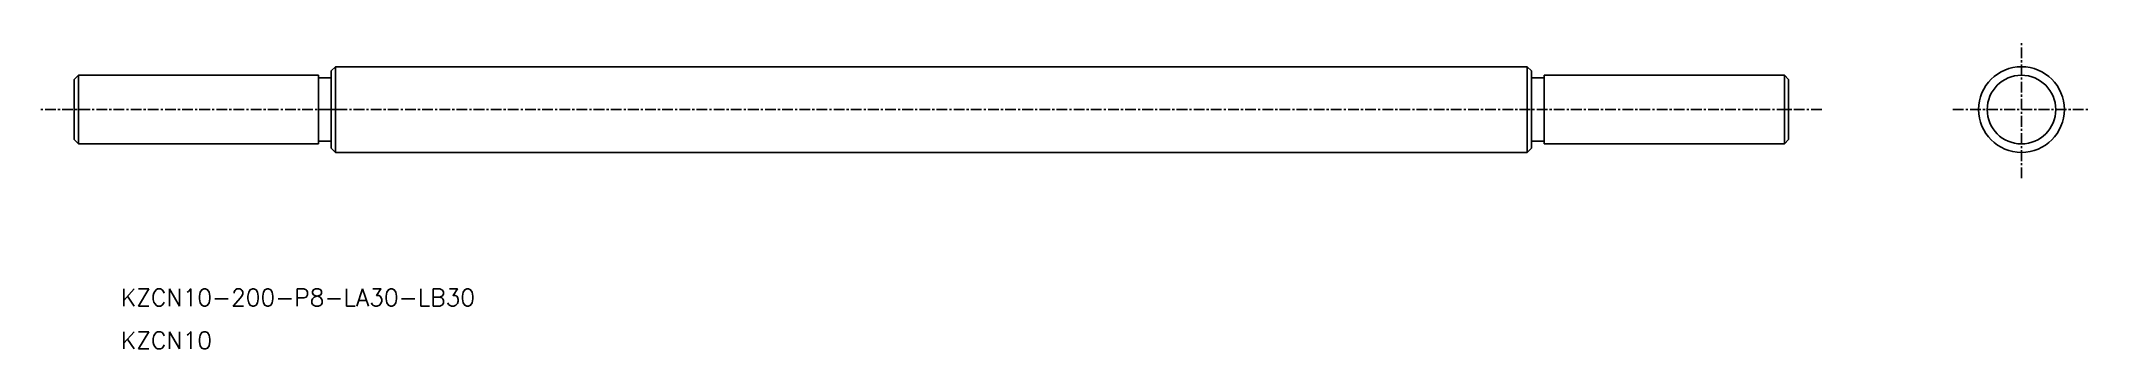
# Model space of a CAD drawing. Extents: x -23529 to -19844, y 30600 to 30974.
# Drawn here: x -23529.1 to -23290.1, y 30937.7 to 30973.6 of the extents above; entities outside this region: 1.
import ezdxf

# ---------------------------------------------------------------- set-up
doc = ezdxf.new("R2010")
doc.units = 0
doc.header["$PDMODE"] = 1
doc.linetypes.add('CENTER', pattern=[2, 1.25, -0.25, 0.25, -0.25])
doc.layers.get('0').update_dxf_attribs({"linetype": 'CONTINUOUS'})
doc.layers.add('CENTER', color=1, linetype='CENTER')
doc.styles.add('MISUMI', font='txt.shx')

msp = doc.modelspace()

# ---------------------------------------------------------------- linework, layer by layer
at = {"color": 7, "linetype": 'CONTINUOUS'}
for p, q in [((-23525.23, 30969.14), (-23524.73, 30969.64)), ((-23496.73, 30969.64), (-23524.73, 30969.64)), ((-23524.73, 30969.64), (-23524.73, 30961.64)), ((-23496.73, 30969.64), (-23496.73, 30965.64)), ((-23495.23, 30969.34), (-23496.73, 30969.34)), ((-23495.23, 30970.14), (-23494.73, 30970.64)), ((-23495.23, 30970.14), (-23495.23, 30961.14)), ((-23425.23, 30970.64), (-23494.73, 30970.64)), ((-23494.73, 30970.64), (-23494.73, 30960.64)), ((-23425.23, 30970.64), (-23355.73, 30970.64)), ((-23355.73, 30970.64), (-23355.73, 30960.64)), ((-23355.23, 30970.14), (-23355.73, 30970.64)), ((-23355.23, 30970.14), (-23355.23, 30961.14)), ((-23355.23, 30969.34), (-23353.73, 30969.34)), ((-23353.73, 30969.64), (-23325.73, 30969.64)), ((-23353.73, 30969.64), (-23353.73, 30965.64)), ((-23325.73, 30969.64), (-23325.73, 30961.64)), ((-23325.23, 30969.14), (-23325.73, 30969.64)), ((-23525.23, 30969.14), (-23525.23, 30962.14)), ((-23325.23, 30969.14), (-23325.23, 30962.14)), ((-23496.73, 30961.64), (-23496.73, 30965.64)), ((-23353.73, 30961.64), (-23353.73, 30965.64)), ((-23525.23, 30962.14), (-23524.73, 30961.64)), ((-23325.23, 30962.14), (-23325.73, 30961.64)), ((-23496.73, 30961.64), (-23524.73, 30961.64)), ((-23495.23, 30961.94), (-23496.73, 30961.94)), ((-23495.23, 30961.14), (-23494.73, 30960.64)), ((-23425.23, 30960.64), (-23494.73, 30960.64)), ((-23425.23, 30960.64), (-23355.73, 30960.64)), ((-23355.23, 30961.14), (-23355.73, 30960.64)), ((-23355.23, 30961.94), (-23353.73, 30961.94)), ((-23353.73, 30961.64), (-23325.73, 30961.64))]:
    msp.add_line(p, q, dxfattribs=at)
for radius in [5, 4]:
    msp.add_circle((-23298.07, 30965.64), radius, dxfattribs=at)
msp.add_point((-19844.35, 30599.58), dxfattribs=at)
at = {"layer": 'CENTER', "color": 1, "linetype": 'CENTER'}
for p, q in [((-23298.07, 30957.64), (-23298.07, 30973.64)), ((-23321.37, 30965.64), (-23529.09, 30965.64)), ((-23306.07, 30965.64), (-23290.07, 30965.64))]:
    msp.add_line(p, q, dxfattribs=at)

# ---------------------------------------------------------------- texts
at = {"color": 7, "linetype": 'CONTINUOUS', "style": 'MISUMI'}
for s, p in [('KZCN10-200-P8-LA30-LB30', (-23519.77, 30942.72)), ('KZCN10', (-23519.77, 30937.72))]:
    msp.add_text(s, height=2, dxfattribs=at).set_placement(p)

doc.saveas('drawing.dxf')
